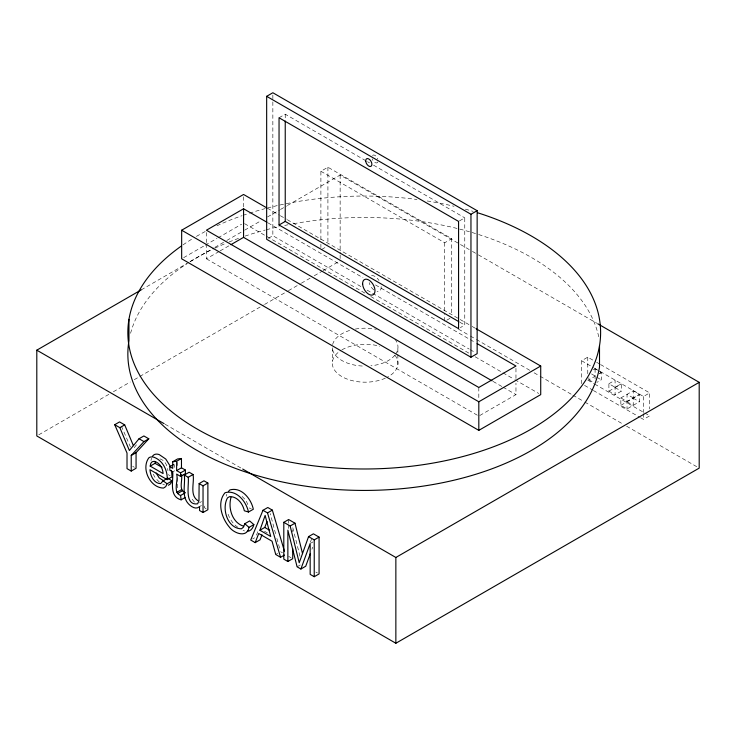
<?xml version="1.0" encoding="UTF-8"?>
<svg xmlns="http://www.w3.org/2000/svg" width="736" height="736" viewBox="0 0 736 736"><rect width="100%" height="100%" fill="white"/><g stroke="black" fill="none" stroke-linecap="round" stroke-linejoin="round"><path stroke-width="0.55" stroke-dasharray="3.68 2.76" d="M381.174 286.626L381.082 288.429A8.758 5.051 60 0 1 377.044 291.511M150.963 460.58L151.524 458.105M310.344 542.312L311.871 538.071M311.917 549.249L312.69 547.124M226.145 496.202L226.854 494.288M256.432 535.127L258.621 529.819M134.219 447.709L137.706 443.219M279.045 117.769L285.237 114.19L366.565 161.156M320.896 239.651L320.896 171.267L327.916 167.219L451.729 238.703L451.729 315.054M183.632 257.674L204.268 245.76M205.252 245.189L217.037 238.381M218.022 237.82L241.61 224.204M141.229 289.874L188.968 262.32M189.962 261.74L213.836 247.958M214.829 247.388L225.768 241.068M226.762 240.497L243.671 230.736M244.665 230.156L260.581 220.975M267.536 216.954L279.478 210.064M280.471 209.493L286.433 206.043M287.426 205.473L340.142 175.039L459.494 243.947M206.43 243.938L206.43 258.805L219.135 251.473M220.11 250.902L228.905 245.824M268.428 238.271L272.854 235.713L361.118 286.672M321.779 249.394L325.284 247.37M38.787 434.801L109.406 394.036M113.381 391.736L130.29 381.975M134.265 379.675L263.562 305.035M264.555 304.456L287.426 291.254M288.429 290.674L300.362 283.783M301.355 283.213L310.307 278.042M314.281 275.742L322.239 271.152M323.233 270.581L340.142 260.82M459.457 220.91L464.766 217.847L464.766 325.073L460.34 327.621M320.896 171.267L444.71 242.751L451.729 238.703M172.73 471.868L174.671 470.746M449.972 318.348L444.71 321.384L444.71 315.689M199.548 502.706L201.48 501.593M199.53 506.58L201.471 505.457M252.65 538.927L254.592 537.814M479.798 415.509L515.964 394.625L515.964 383.189M581.578 383.677L581.578 360.741L587.77 357.172L595.626 361.707M593.317 369.849L595.084 368.828L596.85 369.849M275.752 554.502L277.693 553.389M599.509 373.428L601.275 372.407L601.275 379.831L596.85 382.389M588.892 377.715L588.892 379.831L595.084 376.262M599.509 373.704L601.275 372.683M311.135 542.993L313.067 541.871M608.902 383.741L615.094 380.162L615.094 394.744L608.902 391.175L608.902 383.741L615.094 387.311L621.285 383.741L621.285 391.175L615.094 394.744M297.096 566.821L300.96 564.586M608.902 391.175L621.285 384.026M620.853 397.918L633.227 390.77L639.418 394.349L639.418 401.773L627.035 408.922L620.853 405.352L620.853 397.918L627.035 401.497L639.418 394.349M620.853 405.352L639.418 394.625M600.245 371.524L643.485 396.483L649.676 392.914L649.676 408.968M640.532 417.717L643.485 419.419L649.676 415.84L649.676 413.549M249.164 507.969L251.234 508.604M243.055 530.463L244.518 530.923M159.951 458.841C164.965 460.368 167.606 465.86 167.937 470.773M162.702 484.104L164.533 484.877M367.558 161.727L369.546 162.868M373.511 165.158L464.766 217.847M460.488 244.518L471.436 250.838M472.429 251.408L477.397 254.279M478.391 254.858L596.758 323.187M596.611 362.278L599.564 363.98M600.539 364.541L649.676 392.914M581.578 360.741L593.372 367.549M594.348 368.12L599.27 370.953M597.733 370.364L601.275 372.407M633.227 397.918L627.035 394.349L627.035 408.922M591.542 373.934L595.084 375.976M615.094 387.596L621.285 391.175M596.85 377.283L601.275 379.831M633.227 398.204L639.418 401.773M627.035 401.773L633.227 405.352L633.227 390.77M588.892 379.831L594.2 382.895M587.77 380.107L593.667 383.511M594.651 384.072L643.779 412.436M644.764 413.006L649.676 415.84M584.522 385.379L592.388 389.914M593.372 390.485L639.556 417.146M267.426 208.242L279.349 215.133M280.342 215.703L286.304 219.144M287.298 219.714L459.227 318.982M460.221 319.553L471.16 325.864M472.153 326.444L476.128 328.734M459.807 322.212L464.766 325.073M458.5 329.148L469.439 335.469M470.433 336.039L475.41 338.91M476.404 339.489L530.113 370.493M534.097 372.793L539.065 375.664M540.058 376.243L571.89 394.616M572.884 395.186L583.823 401.506M584.816 402.077L622.61 423.899M626.594 426.199L698.206 467.544M267.978 222.861L362.977 277.711M375.48 284.924L469.228 339.048M470.212 339.618L475.162 342.479M367.062 290.113L469.209 349.085M470.203 349.655L475.162 352.516M244.564 223.643L364.817 293.066M370.778 296.507L469.172 353.317M475.134 356.758L501.961 372.25M502.955 372.821L513.894 379.132M514.887 379.702L538.734 393.475M493.092 381.423L502.044 386.593M503.038 387.164L515.964 394.625M206.43 258.805L477.82 415.5M165.103 424.249L241.693 468.464M168.222 474.646L170.136 475.75M264.491 531.263L267.352 532.91M132.692 466.32L134.384 467.296M206.126 508.714L204.369 507.702L204.369 503.783M280.591 551.706L282.514 552.819M288.641 556.352L291.079 557.768M315.818 572.047L317.446 572.985M237.848 527.298C232.53 523.857 229.273 518.052 227.35 512.155M242.098 496.432L245.944 500.259L248.823 506.902M159.381 482.108L155.36 477.986L152.444 472.742M194.451 502.127L190.596 497.177M121.385 426.107L130.484 447.092M276.874 538.412L280.02 549.663M275.568 533.683L270.232 513.618M299.975 556.25L292.707 527.353L292.707 531.834M177.698 487.858L177.569 476.744M643.485 396.483L643.485 412.537M643.485 413.687L643.485 419.419M595.084 368.828L595.084 379.325M587.77 357.172L587.77 374.366M515.964 368.322L515.964 378.617M478.814 387.476L478.814 400.053M444.71 242.751L444.71 314.548M397.863 348.8L397.863 353.4M397.863 354.54L397.863 364.881M340.142 175.039L340.142 253.957M340.142 255.098L340.142 258.529M332.451 347.797L332.451 361.588M327.916 167.219L327.916 244.711M320.896 244.205L320.896 247.627M288.641 519.533L288.641 523.995M288.641 525.108L288.641 528.457M285.237 114.19L285.237 119.894M272.854 95.045L272.854 100.768M272.854 101.918L272.854 235.713M243.57 196.76L243.57 208.196M206.43 232.502L206.43 242.797M177.569 462.254L177.569 465.557M174.699 464.775L174.699 467.415M394.91 355.221A32.835 18.952 0 0 1 387.338 377.209M385.314 378.194A32.835 18.952 0 0 1 341.026 376.087A32.835 18.952 0 0 1 340.952 350.428M341.946 349.83A32.835 18.952 0 0 1 379.767 346.26M394.91 339.14A32.835 18.952 0 0 1 396.014 353.63M394.919 355.157A32.835 18.952 0 0 1 370.861 365.82M362.305 366.031A32.835 18.952 0 0 1 332.332 347.484M332.644 344.522A32.835 18.952 0 0 1 350.189 330.28M355.286 329.075A32.835 18.952 0 0 1 376.381 329.342M183.034 244.867A236.385 136.473 0 0 1 192.427 238.777M196.365 236.431A236.385 136.473 0 0 1 205.528 231.371M216.908 225.786A236.385 136.473 0 0 1 241.804 215.768M242.898 215.39A236.385 136.473 0 0 1 248.382 213.55M249.486 213.192A236.385 136.473 0 0 1 265.208 208.592M267.398 208.012A236.385 136.473 0 0 1 416.99 199.484M427.23 200.974A236.385 136.473 0 0 1 454.02 206.264M465.345 209.153A236.385 136.473 0 0 1 473.138 211.388M130.576 333.307A236.385 136.473 0 0 1 186.714 263.838M190.495 261.418A236.385 136.473 0 0 1 213.992 248.593M214.958 248.133A236.385 136.473 0 0 1 224.922 243.699M229.043 242.006A236.385 136.473 0 0 1 239.642 237.976M245.079 236.09A236.385 136.473 0 0 1 265.208 230.037M266.349 229.733A236.385 136.473 0 0 1 279.202 226.614M284.685 225.446A236.385 136.473 0 0 1 288.006 224.774M293.59 223.716A236.385 136.473 0 0 1 470.93 232.171M472.034 232.502A236.385 136.473 0 0 1 477.535 234.186M478.63 234.526A236.385 136.473 0 0 1 599.021 338.118M377.899 161.874A4.379 2.53 60 0 1 375.121 162.592A4.379 2.53 60 0 1 372.186 158.829M372.471 155.434A4.379 2.53 60 0 1 377.816 159.086M373.842 289.938A8.758 5.051 60 0 1 369.159 282.569M371.514 275.669A8.758 5.051 60 0 1 379.04 280.508"/><path stroke-width="1.1" d="M166.925 478.612L163.052 480.847L160.641 483.626C153.879 483.561 150.282 475.612 149.978 469.706L167.21 479.651C167.698 470.672 163.079 460.911 154.44 457.424A13.874 8.004 60 0 0 148.939 457.728C140.797 468.298 149.988 487.913 163.558 488.069L165.738 486.606L167.1 483.764L171.939 480.967L167.891 478.05M150.199 466.118L150.806 463.33L152.232 461.711L154.284 461.334C159.721 462.613 162.794 468.326 163.098 473.561L150.199 466.118L155.038 463.321L155.443 461.463M231.021 497.306C227.948 508.061 232.052 522.514 243.579 526.212M248.474 512.026L244.324 510.766C242.889 503.82 237.36 496.368 229.65 496.634L227.544 497.812C221.352 508.659 227.488 528.687 241.472 528.807L243.533 527.068L244.803 523.719L249.642 520.932L253.856 524.593L249.016 527.39C247.112 538.485 233.551 533.195 229.163 526.875C221.646 517.988 216.789 502.329 225.041 492.734C236.615 489.403 246.376 501.685 248.474 512.026L253.313 509.238C251.215 498.898 241.454 486.606 229.88 489.937L228.344 491.565M253.856 524.593C253.147 527.822 250.902 531.245 247.268 531.318M287.868 561.494L287.868 530.15L297.096 566.821L300.895 569.02L310.169 543.554L310.169 574.374L314.235 576.72L319.074 573.924L319.074 537.105L313.398 533.821L308.559 536.618L299.221 562.755L290.15 525.992L283.802 522.33L283.802 559.148L287.868 561.494L292.707 558.707L292.707 548.633M310.371 553.49L305.734 566.223L300.895 569.02M284.446 551.236L272.348 510.131L267.803 507.5L262.964 510.296L250.718 540.049L255.199 542.634L258.704 533.508L272.035 541.199L275.752 554.502L280.563 557.281L284.436 555.045M261.979 534.768L260.038 539.838L255.199 542.634M259.918 530.242L265.135 515.421L270.728 536.48L259.918 530.242L264.758 527.445L267.094 521.594M171.939 480.967L170.577 483.81L168.397 485.272M114.724 424.709L127.015 453.026L127.015 468.63L131.229 471.068L131.229 455.464L136.068 452.668L148.792 438.794L143.879 435.96L139.04 438.748L129.38 450.506L119.858 427.671L114.724 424.709L119.563 421.912L124.697 424.884L133.409 445.685M131.229 455.464L143.952 441.591L148.792 438.794M152.462 456.219L153.778 454.931A13.874 8.004 60 0 1 159.28 454.627L165.775 459.052L170.421 466.468M266.662 96.324L272.854 92.745L477.149 210.698L477.149 353.666L470.957 357.236L266.662 239.292L266.662 96.324L470.957 214.268L477.149 210.698M476.128 328.734L540.721 366.031L540.721 394.625L478.814 430.367L181.663 258.805L181.663 230.212L243.57 194.47L266.432 207.672M266.993 222.29L243.57 208.766L206.43 230.212L478.814 387.476L515.964 366.031L477.149 343.62M597.752 323.766L699.2 382.334L699.2 468.114L395.858 643.255L36.8 435.951L36.8 350.17L141.229 289.874M230.865 244.702L243.57 237.36L492.099 380.852M279.045 224.995L458.574 328.642L458.574 221.416L279.045 117.769L279.045 224.995L285.237 221.416L458.813 321.632M119.858 427.671L124.697 424.884M131.229 471.068L136.068 468.271L136.068 452.668M185.003 497.591L181.13 499.827C168.664 496.588 173.503 480.82 172.73 471.868L169.86 470.212L169.86 466.688L172.73 468.354L172.73 461.748L177.569 458.951L181.47 458.482L181.47 467.802L176.631 470.598L176.631 461.279L181.47 458.482M169.86 466.688L173.733 464.462M167.21 479.651L172.049 476.864L171.516 470.396M176.631 470.598L180.568 472.871L185.408 470.074L185.408 473.598L180.568 476.385L176.631 474.113C178.71 480.406 172.288 492.255 180.568 495.503L185.408 492.706C178.002 490.176 182.914 480.13 181.47 474.665M193.062 474.499L188.223 477.296C189.354 484.104 183.844 505.733 197.607 503.829L198.959 500.793L199.116 483.589L203.955 480.792L207.874 483.055L207.874 509.726L203.035 512.523L199.53 510.499L199.53 506.58C196.07 510.085 191.02 506.616 188.388 503.764C181.231 496.046 185.564 484.288 184.304 475.033L189.143 472.236L193.062 474.499C194.654 482.65 189.299 494.997 197.828 500.636M176.833 492.32L181.672 489.523M177.505 493.589L182.344 490.792M199.116 483.589L203.035 485.843L207.874 483.055M262.964 510.296L267.508 512.918L272.348 510.131M181.663 230.212L478.814 401.773L540.721 366.031M283.802 522.33L288.641 519.533L294.989 523.204L302.542 553.628M290.15 525.992L294.989 523.204M308.559 536.618L314.235 539.893L319.074 537.105M242.687 469.034L395.858 557.474L699.2 382.334M172.73 461.748L176.631 461.279M163.797 480.838L159.151 477.894L156.225 473.027M36.8 350.17L164.11 423.669M139.04 438.748L143.952 441.591M181.47 467.802L185.408 470.074M184.304 475.033L188.223 477.296M155.038 463.321L161.984 467.332M264.758 527.445L269.67 530.279M163.052 480.847L167.1 483.764M244.803 523.719L249.016 527.39M267.508 512.918L280.563 557.281M180.568 495.503L181.13 499.827M599.509 345.681L599.509 367.126A236.385 136.473 0 0 1 341.421 489.79A236.385 136.473 0 0 1 128.956 340.786L128.956 319.341M478.814 401.773L478.814 430.367M470.957 214.268L470.957 357.236M395.858 557.474L395.858 643.255M314.235 539.893L314.235 576.72M285.237 121.035L285.237 221.416M243.57 208.766L243.57 237.36M203.035 485.843L203.035 512.523M180.568 472.871L180.568 476.385M477.535 212.741A236.385 136.473 0 0 1 564.291 405.205A236.385 136.473 0 0 1 226.2 443.302A236.385 136.473 0 0 1 181.24 246.128M365.755 161.368A4.379 2.53 60 0 0 370.788 166.419A4.379 2.53 60 0 0 369.886 159.804A4.379 2.53 60 0 0 365.755 161.368M362.636 284.124A8.758 5.051 60 0 0 372.296 295.081A8.758 5.051 60 0 0 371.496 282.274A8.758 5.051 60 0 0 362.636 284.124"/></g></svg>
